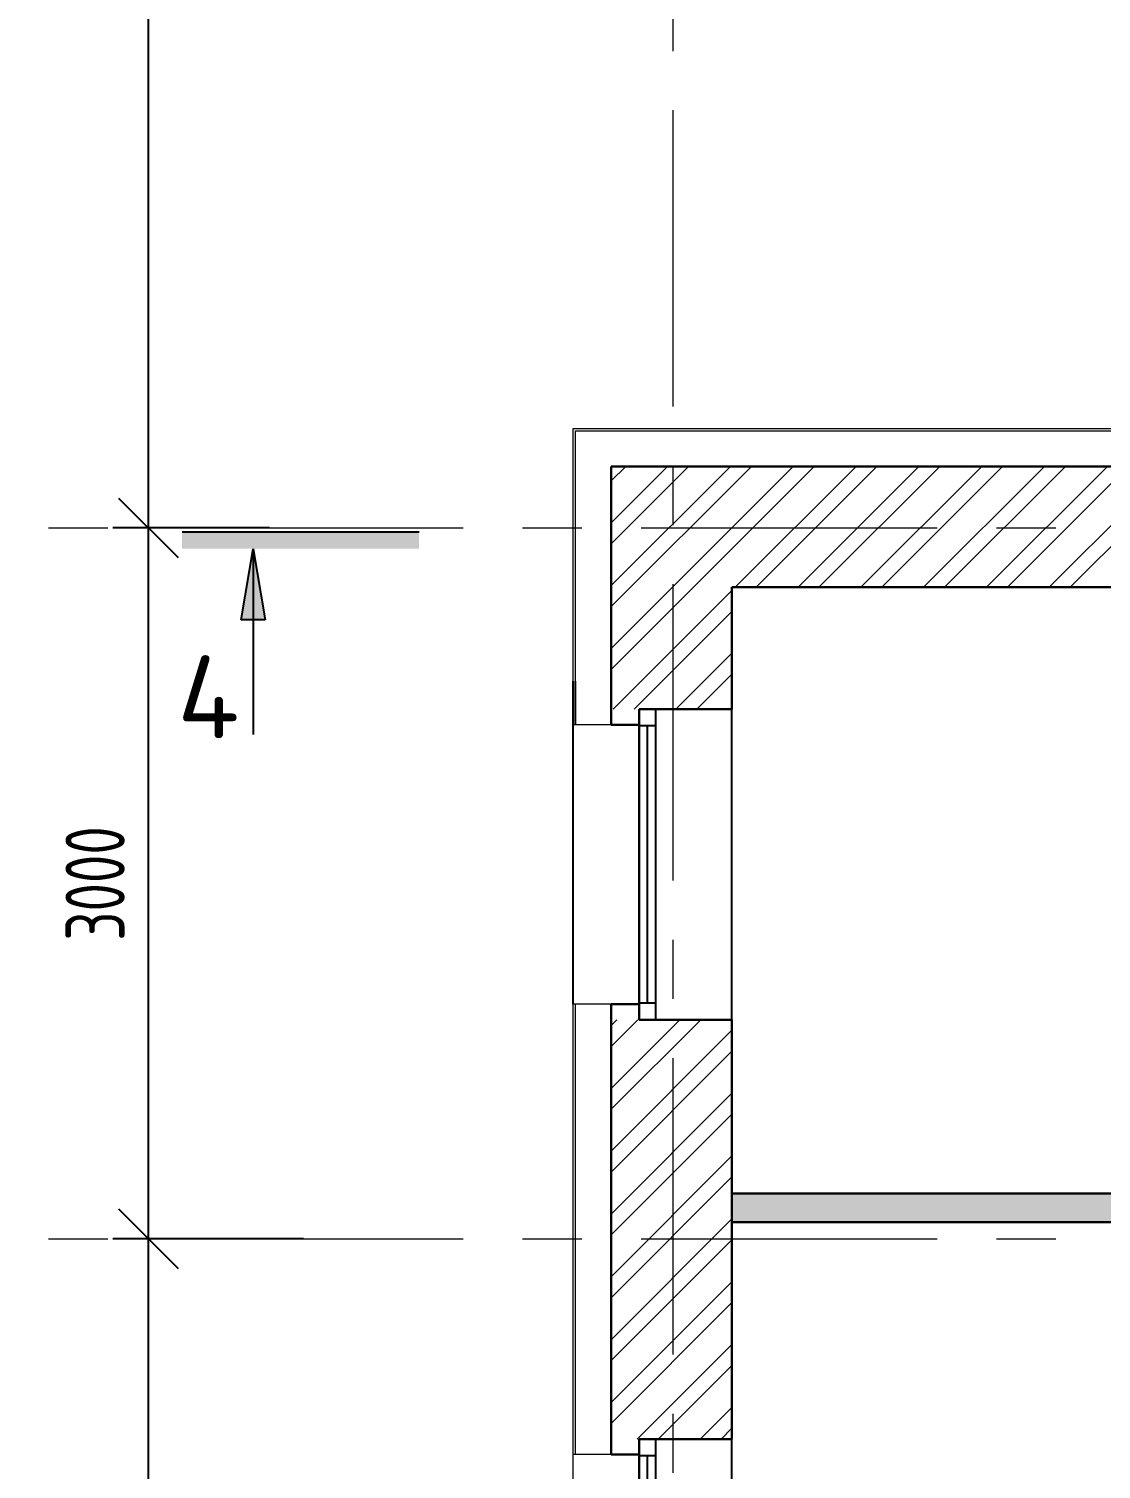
# Model space of a CAD drawing. Header units: millimetres. Extents: x -360149 to 682031, y -35655 to 209517.
# Drawn here: x -220951 to -216426, y 114629 to 120707 of the extents above; entities that cross this region are included whole.
import ezdxf
from ezdxf import colors
from ezdxf.entities.mleader import LeaderData, LeaderLine
from ezdxf.math import Vec2, Vec3

# ---------------------------------------------------------------- set-up
doc = ezdxf.new("R2010")
doc.units = ezdxf.units.MM
doc.header["$MEASUREMENT"] = 0
doc.header["$PDMODE"] = 3
doc.header["$PDSIZE"] = -4
doc.linetypes.add('CENTER', pattern=[2, 1.25, -0.25, 0.25, -0.25])
doc.layers.get('0').update_dxf_attribs({"color": 250, "lineweight": 9})
doc.layers.get('Defpoints').update_dxf_attribs({"color": 6})
for name, color, linetype, lineweight in [('_АР ТЕКСТ', 250, 'Continuous', 25), ('АР_Навесной фасад', 147, 'Continuous', 5), ('АР_Оси', 195, 'Continuous', 9), ('АР_Оси размеры', 164, 'Continuous', 9), ('АР_Отметки', 250, 'Continuous', 15), ('АР_Перегородки газоблок', 165, 'Continuous', 30), ('АР_Перегородки газоблок_Штрих', 165, 'Continuous', 5), ('АР_Разрезы', 175, 'Continuous', 9), ('АР_Сущ Несущая стена', 216, 'Continuous', 30), ('АР_Штриховка кирпич', 250, 'Continuous', 9)]:
    doc.layers.add(name, color=color, linetype=linetype, lineweight=lineweight)
doc.layers.add('АР_новое окно', color=155, linetype='Continuous')
doc.layers.add('Тонкая', color=7, linetype='Continuous')
doc.styles.add('ISOCPEUR', font='isocpeur.ttf', dxfattribs={"width": 0.7})
doc.styles.add('METRO-STYLE', font='isocpeur.ttf', dxfattribs={"width": 0.9, "oblique": 15})
doc.styles.add('ГОСТ 2.304', font='isocpeur.ttf', dxfattribs={"width": 0.7})
doc.dimstyles.new('СПДС', dxfattribs={"dimscale": 100, "dimtxt": 2.5, "dimasz": 2.5, "dimexe": 1.5, "dimexo": 0, "dimgap": 1, "dimtad": 1, "dimdec": 0, "dimrnd": 1, "dimtxsty": 'ГОСТ 2.304', "dimblk": 'OBLIQUE', "dimcen": 2.5, "dimdle": 1.5, "dimadec": 0, "dimazin": 2, "dimtfac": 0.75, "dimtdec": 0, "dimtmove": 1, "dimatfit": 3, "dimfxl": 1, "dimtolj": 1, "dimarcsym": 1})
pattern_1 = [(45, (-1163480.52, 164822.8), (-132.58252, 132.58252), []), (45, (-1163392.13, 164822.8), (-132.58252, 132.58252), [])]

# ---------------------------------------------------------------- blocks, each defined once
blk = doc.blocks.new('_Oblique')
at = {"color": 0, "linetype": 'ByBlock', "lineweight": -2}
blk.add_line((-0.5, -0.5), (0.5, 0.5), dxfattribs=at)
blk = doc.blocks.new('*D687')
at = {"layer": 'Defpoints', "color": 0, "ltscale": 100, "transparency": 16777216}
for p in [(-220446.6, 115600.7), (-219935.3, 115600.7), (-219792.3, 112600.7)]:
    blk.add_point(p, dxfattribs=at)
at = {"layer": 'АР_Оси размеры', "color": 0, "lineweight": -2, "ltscale": 100, "transparency": 16777216}
for p, q in [((-220446.6, 112450.7), (-220446.6, 115750.7)), ((-219935.3, 115600.7), (-220596.6, 115600.7)), ((-219792.3, 112600.7), (-220596.6, 112600.7))]:
    blk.add_line(p, q, dxfattribs=at)
at = {"layer": 'АР_Оси размеры', "color": 0, "lineweight": -2, "ltscale": 100, "transparency": 16777216, "xscale": 250, "yscale": 250, "zscale": 250}
for p, rotation in [((-220446.6, 115600.7), 90), ((-220446.6, 112600.7), 270)]:
    blk.add_blockref('_Oblique', p, dxfattribs=dict(at, rotation=rotation))
at = {"layer": 'АР_Оси размеры', "color": 0, "ltscale": 100, "transparency": 16777216, "insert": (-220671.6, 114100.7), "char_height": 250, "attachment_point": 5, "rotation": 90, "style": 'ГОСТ 2.304'}
blk.add_mtext('\\A1;3000', dxfattribs=at)
blk = doc.blocks.new('*D688')
at = {"layer": 'Defpoints', "color": 0, "ltscale": 100, "transparency": 16777216}
for p in [(-220446.6, 118600.7), (-219935.3, 118600.7), (-219792.3, 115600.7)]:
    blk.add_point(p, dxfattribs=at)
at = {"layer": 'АР_Оси размеры', "color": 0, "lineweight": -2, "ltscale": 100, "transparency": 16777216}
for p, q in [((-220446.6, 115450.7), (-220446.6, 118750.7)), ((-219935.3, 118600.7), (-220596.6, 118600.7)), ((-219792.3, 115600.7), (-220596.6, 115600.7))]:
    blk.add_line(p, q, dxfattribs=at)
at = {"layer": 'АР_Оси размеры', "color": 0, "lineweight": -2, "ltscale": 100, "transparency": 16777216, "xscale": 250, "yscale": 250, "zscale": 250}
for p, rotation in [((-220446.6, 118600.7), 90), ((-220446.6, 115600.7), 270)]:
    blk.add_blockref('_Oblique', p, dxfattribs=dict(at, rotation=rotation))
at = {"layer": 'АР_Оси размеры', "color": 0, "ltscale": 100, "transparency": 16777216, "insert": (-220671.6, 117100.7), "char_height": 250, "attachment_point": 5, "rotation": 90, "style": 'ГОСТ 2.304'}
blk.add_mtext('\\A1;3000', dxfattribs=at)
blk = doc.blocks.new('*D689')
at = {"layer": 'Defpoints', "color": 0, "ltscale": 100, "transparency": 16777216}
for p in [(-220446.6, 124600.7), (-219787.2, 124600.7), (-219935.3, 118600.7)]:
    blk.add_point(p, dxfattribs=at)
at = {"layer": 'АР_Оси размеры', "color": 0, "lineweight": -2, "ltscale": 100, "transparency": 16777216}
for p, q in [((-220446.6, 118450.7), (-220446.6, 124750.7)), ((-219787.2, 124600.7), (-220596.6, 124600.7)), ((-219935.3, 118600.7), (-220596.6, 118600.7))]:
    blk.add_line(p, q, dxfattribs=at)
at = {"layer": 'АР_Оси размеры', "color": 0, "lineweight": -2, "ltscale": 100, "transparency": 16777216, "xscale": 250, "yscale": 250, "zscale": 250}
for p, rotation in [((-220446.6, 124600.7), 90), ((-220446.6, 118600.7), 270)]:
    blk.add_blockref('_Oblique', p, dxfattribs=dict(at, rotation=rotation))
at = {"layer": 'АР_Оси размеры', "color": 0, "ltscale": 100, "transparency": 16777216, "insert": (-220671.6, 121600.7), "char_height": 250, "attachment_point": 5, "rotation": 90, "style": 'ГОСТ 2.304'}
blk.add_mtext('\\A1;6000', dxfattribs=at)
blk = doc.blocks.new('*U157')
at = {"layer": 'АР_новое окно', "lineweight": 20}
for p, q in [((0, 1310), (-70, 1310)), ((0, 0), (-70, 0))]:
    blk.add_line(p, q, dxfattribs=at)
at = {"layer": 'АР_новое окно'}
for p, q in [((-70, 1310), (-70, 0)), ((-70, 0), (-70, 1310)), ((0, 1310), (0, 0)), ((0, 1240), (-70, 1240)), ((-35, 1240), (-35, 70)), ((0, 70), (-70, 70))]:
    blk.add_line(p, q, dxfattribs=at)
blk = doc.blocks.new('A$C60573c2e')
at = {"layer": 'АР_Разрезы', "ltscale": 100}
h = blk.add_hatch(color=5, dxfattribs=at)
h.dxf.hatch_style = 1
h.paths.add_polyline_path([(-689.5, -12468.7), (-689.5, -12398.7), (-1689.5, -12398.7), (-1689.5, -12468.7)])
h.paths.add_polyline_path([(-1339.2, -12769.1), (-1389.5, -12468.7), (-1389.5, -12769.1)])
h.paths.add_polyline_path([(-1389.5, -12769.1), (-1389.5, -12468.7), (-1439.8, -12769.1)])
at = {"layer": 'АР_Разрезы', "color": 5, "lineweight": 25, "ltscale": 100}
for p, q in [((-689.5, -12398.7, -2792.4), (-1689.5, -12398.7, -2792.4)), ((-1439.8, -12769.1, -2792.4), (-1389.5, -12468.7, -2792.4)), ((-1389.5, -12468.7, -2792.4), (-1339.2, -12769.1, -2792.4)), ((-1339.2, -12769.1, -2792.4), (-1439.8, -12769.1, -2792.4))]:
    blk.add_line(p, q, dxfattribs=at)
at = {"layer": 'АР_Разрезы', "color": 5, "lineweight": 25, "ltscale": 100, "elevation": -2792.4}
blk.add_lwpolyline([(-1389.5, -12468.7), (-1389.5, -13252.4)], dxfattribs=at)
at = {"layer": 'АР_Разрезы', "color": 5, "lineweight": 25, "ltscale": 100, "insert": (-1710.3, -12918.7, -2792.4), "char_height": 350, "width": 583.333, "attachment_point": 1, "style": 'METRO-STYLE'}
blk.add_mtext('{\\Q0;\\W1;4}', dxfattribs=at)
blk = doc.blocks.new('_DotSmall')
at = {"color": 0, "linetype": 'ByBlock', "const_width": 0.5}
blk.add_lwpolyline([(-0.0625, 0, 1), (0.0625, 0, 1)], format="xyb", close=True, dxfattribs=at)

msp = doc.modelspace()

# ---------------------------------------------------------------- hatches: boundary and pattern name
at = {"layer": 'АР_Перегородки газоблок_Штрих', "ltscale": 100}
h = msp.add_hatch(dxfattribs=at)
h.set_pattern_fill('AR-CONC', color=256, scale=30)
h.set_pattern_definition([(50, (0, 0), (215.17805, -18.82564), [22.5, -247.5]), (355, (0, 0), (-41.6254, 225.65764), [18, -198]), (100.45144, (17.93, -1.57), (173.55265, 206.832), [19.12206, -210.34263]), (46.1842, (0, 60), (320.1724, -49.65578), [33.75, -371.25]), (96.63564, (26.68, 55.86), (280.3986, 292.23558), [28.6831, -315.51413]), (351.18416, (0, 60), (280.3986, 292.2356), [27, -297]), (21, (30, 45), (179.07212, -120.78567), [22.5, -247.5]), (326, (30, 45), (72.9946, 217.54501), [18, -198]), (71.45144, (44.92, 34.93), (252.06671, 96.75935), [19.12206, -210.34263]), (37.5, (0, 0), (3.647957, 99.868156), [0, -195.6, 0, -201, 0, -198.75]), (7.5, (0, 0), (78.92086, 118.323514), [0, -114.6, 0, -191.1, 0, -75.75]), (327.5, (-66.9, 0), (160.14673, -6.766462), [0, -75, 0, -234, 0, -310.5]), (317.5, (-96.9, 0), (174.95585, 30.031495), [0, -97.5, 0, -155.4, 0, -220.5])])
h.paths.add_polyline_path([(-212900.82, 116002.26), (-212785.35, 116002.26), (-212785.35, 116122.26), (-213020.82, 116122.26), (-213020.82, 115791.95), (-217983.92, 115791.92), (-217983.92, 115671.92), (-212900.82, 115671.95)])
at = {"layer": 'АР_Штриховка кирпич', "ltscale": 100}
h = msp.add_hatch(dxfattribs=at)
h.set_pattern_fill('ANSI32', color=256, scale=500)
h.set_pattern_definition(pattern_1)
h.paths.add_polyline_path([(-214333.92, 118860.82), (-214417.22, 118860.68), (-214417.22, 119160.68), (-214984.14, 119160.68), (-214984.14, 118860.68), (-218493.92, 118860.82), (-218493.92, 117835.68), (-217983.92, 117835.68), (-217983.92, 118350.68), (-214333.92, 118350.54)])
h = msp.add_hatch(dxfattribs=at)
h.set_pattern_fill('ANSI32', color=256, scale=500)
h.set_pattern_definition(pattern_1)
h.paths.add_polyline_path([(-217983.92, 116525.68), (-218493.92, 116525.68), (-218493.92, 114755.68), (-217983.92, 114755.68)])

# ---------------------------------------------------------------- linework, layer by layer
at = {"layer": 'АР_Навесной фасад', "ltscale": 100}
for p, q in [((-218653.92, 119020.68), (-215144.14, 119020.68)), ((-218653.92, 117911.41), (-218653.92, 119020.68)), ((-218643.92, 119010.68), (-215134.14, 119010.68)), ((-218643.92, 117911.41), (-218643.92, 119010.68)), ((-218653.92, 108520.68), (-218653.92, 116590.68)), ((-218643.92, 114690.68), (-218643.92, 116590.68))]:
    msp.add_line(p, q, dxfattribs=at)
at = {"layer": 'АР_Навесной фасад', "color": 18, "ltscale": 100, "true_color": 0x000000}
for points in [[(-218493.59, 117770.68), (-218653.92, 117770.68)], [(-218493.92, 116590.68), (-218653.92, 116590.68)], [(-218493.92, 114690.68), (-218653.92, 114690.68)]]:
    msp.add_lwpolyline(points, dxfattribs=at)
at = {"layer": 'АР_новое окно'}
for p, q in [((-218653.92, 116590.68), (-218653.92, 117954.07)), ((-217983.92, 116525.68), (-217983.92, 117835.68)), ((-217983.92, 113445.68), (-217983.92, 114755.68))]:
    msp.add_line(p, q, dxfattribs=at)
at = {"layer": 'АР_новое окно', "ltscale": 100}
msp.add_line((-218643.92, 117770.68), (-218643.92, 117954.07), dxfattribs=at)
at = {"layer": 'АР_Оси', "linetype": 'CENTER', "ltscale": 1000}
for p, q in [((-218233.92, 134363.15), (-218233.92, 78630.8)), ((-224367.61, 118600.68), (-141189.21, 118600.68)), ((-224367.61, 115600.68), (-141189.21, 115600.68))]:
    msp.add_line(p, q, dxfattribs=at)
at = {"layer": 'АР_Перегородки газоблок', "ltscale": 100}
for p, q in [((-217983.92, 115791.92), (-213020.82, 115791.95)), ((-217983.91, 115671.92), (-212900.82, 115671.95))]:
    msp.add_line(p, q, dxfattribs=at)
at = {"layer": 'АР_Сущ Несущая стена', "ltscale": 100}
for p, q in [((-218493.92, 117770.68), (-218493.92, 118860.68)), ((-218493.92, 118860.68), (-214984.14, 118860.68)), ((-217983.92, 117835.68), (-217983.92, 118350.68)), ((-217983.92, 118350.68), (-214333.92, 118350.68)), ((-218375, 117835.68), (-217983.92, 117835.68)), ((-218375, 117770.68), (-218375, 117835.68)), ((-218375, 117770.68), (-218493.92, 117770.68)), ((-218493.92, 114690.68), (-218493.92, 116590.68)), ((-218375, 116590.68), (-218493.92, 116590.68)), ((-218375, 116525.68), (-218375, 116590.68)), ((-218375, 116525.68), (-217983.92, 116525.68)), ((-217983.92, 114755.68), (-217983.92, 116525.68)), ((-218375, 114755.68), (-217983.92, 114755.68)), ((-218375, 114690.68), (-218375, 114755.68)), ((-218375, 114690.68), (-218493.92, 114690.68))]:
    msp.add_line(p, q, dxfattribs=at)

# ---------------------------------------------------------------- block references
at = {"layer": 'АР_новое окно', "xscale": -1, "rotation": 180}
for p in [(-218305, 117835.68), (-218305, 114755.68)]:
    msp.add_blockref('*U157', p, dxfattribs=at)
at = {"layer": 'Тонкая', "color": 31, "ltscale": 100, "true_color": 0xfecc66}
msp.add_blockref('A$C60573c2e', (-218614.94, 130981.81), dxfattribs=at)

# ---------------------------------------------------------------- dimensions: what is measured, and where the dimension line sits
at = {"layer": 'АР_Оси размеры', "ltscale": 100}
for base, p1, p2, picture, middle in [((-220446.6, 124600.68), (-219935.33, 118600.68), (-219787.16, 124600.68), '*D689', (-220671.6, 121600.68)), ((-220446.6, 118600.68), (-219792.33, 115600.68), (-219935.33, 118600.68), '*D688', (-220671.6, 117100.68)), ((-220446.6, 115600.68), (-219792.33, 112600.68), (-219935.33, 115600.68), '*D687', (-220671.6, 114100.68))]:
    dim = msp.add_linear_dim(base=base, p1=p1, p2=p2, angle=90, dimstyle='СПДС', dxfattribs=at)
    dim.commit()
    dim.dimension.update_dxf_attribs({"geometry": picture, "text_midpoint": middle})

# ---------------------------------------------------------------- leaders
at = {"layer": '_АР ТЕКСТ'}
ml = msp.add_multileader_mtext('Standard', dxfattribs=at)
ml.set_content('{\\W0.8;-2,550}', color=256, style='ISOCPEUR')
ml.set_leader_properties(color=256, linetype='Continuous', lineweight=-1)
ml.set_arrow_properties(name='DOTSMALL')
ml.build(insert=Vec2(0, 0))
ml.multileader.update_dxf_attribs({"has_text_frame": 1, "text_left_attachment_type": 4, "text_right_attachment_type": 4, "dogleg_length": 100, "arrow_head_size": 180})
ctx = ml.context
ctx.base_point, ctx.char_height, ctx.arrow_head_size, ctx.landing_gap_size, ctx.plane_origin = Vec3(-302775.82, 123943.26, -1.96), 250, 180, 50, Vec3(-302295.49, 121699.25, -1.96)
ctx.left_attachment, ctx.right_attachment = 4, 4
notes = []
notes.append((ctx, [(0, (0, 0, 0), (0, 0), (1, 0), 1, [])]))
ctx.mtext.insert, ctx.mtext.width, ctx.mtext.defined_height, ctx.mtext.line_spacing_style, ctx.mtext.flow_direction = Vec3(-302725.82, 124276.6, -1.96), 801.0864, 330.71, 2, 5
ml = msp.add_multileader_mtext('Standard', dxfattribs=at)
ml.set_content('{\\W0.8;-2,550}', color=256, style='ISOCPEUR')
ml.set_leader_properties(color=256, linetype='Continuous', lineweight=-1)
ml.set_arrow_properties(name='DOTSMALL')
ml.build(insert=Vec2(0, 0))
ml.multileader.update_dxf_attribs({"has_text_frame": 1, "text_left_attachment_type": 4, "text_right_attachment_type": 4, "dogleg_length": 100, "arrow_head_size": 180})
ctx = ml.context
ctx.base_point, ctx.char_height, ctx.arrow_head_size, ctx.landing_gap_size, ctx.plane_origin = Vec3(-314736.01, 120073.28, -1.96), 250, 180, 50, Vec3(-314255.68, 117829.26, -1.96)
ctx.left_attachment, ctx.right_attachment = 4, 4
notes.append((ctx, [(0, (0, 0, 0), (0, 0), (1, 0), 1, [])]))
ctx.mtext.insert, ctx.mtext.width, ctx.mtext.defined_height, ctx.mtext.line_spacing_style, ctx.mtext.flow_direction = Vec3(-314686.01, 120406.61, -1.96), 801.0864, 330.71, 2, 5
at = {"layer": 'АР_Отметки'}
ml = msp.add_multileader_mtext('Standard', dxfattribs=at)
ml.set_content('{\\W0.8;-2,250}', color=256, style='ISOCPEUR')
ml.set_leader_properties(color=256, linetype='Continuous', lineweight=-1)
ml.set_arrow_properties(name='DOTSMALL')
ml.build(insert=Vec2(0, 0))
ml.multileader.update_dxf_attribs({"has_text_frame": 1, "text_left_attachment_type": 4, "text_right_attachment_type": 4, "dogleg_length": 100, "arrow_head_size": 180})
ctx = ml.context
ctx.base_point, ctx.char_height, ctx.arrow_head_size, ctx.landing_gap_size, ctx.plane_origin = Vec3(-297233.62, 128352.86), 250, 180, 50, Vec3(-296855.54, 126878.84)
ctx.left_attachment, ctx.right_attachment = 4, 4
notes.append((ctx, [(0, (0, 0, 0), (0, 0), (1, 0), 1, [])]))
ctx.mtext.insert, ctx.mtext.width, ctx.mtext.defined_height, ctx.mtext.line_spacing_style, ctx.mtext.flow_direction = Vec3(-297183.62, 128686.19), 769.989, 343.89, 2, 5
ml = msp.add_multileader_mtext('Standard', dxfattribs=at)
ml.set_content('{\\W0.8;-2,250}', color=256, style='ISOCPEUR')
ml.set_leader_properties(color=256, linetype='Continuous', lineweight=-1)
ml.set_arrow_properties(name='DOTSMALL')
ml.build(insert=Vec2(0, 0))
ml.multileader.update_dxf_attribs({"has_text_frame": 1, "text_left_attachment_type": 4, "text_right_attachment_type": 4, "dogleg_length": 100, "arrow_head_size": 180})
ctx = ml.context
ctx.base_point, ctx.char_height, ctx.arrow_head_size, ctx.landing_gap_size, ctx.plane_origin = Vec3(-298305.8, 120267.04, 0), 250, 180, 50, Vec3(-302964.31, 116414.73, 0)
ctx.left_attachment, ctx.right_attachment = 4, 4
notes.append((ctx, [(0, (0, 0, 0), (0, 0), (1, 0), 1, [])]))
ctx.mtext.insert, ctx.mtext.width, ctx.mtext.defined_height, ctx.mtext.line_spacing_style, ctx.mtext.flow_direction = Vec3(-298255.8, 120600.38, 0), 769.989, 343.89, 2, 5
ml = msp.add_multileader_mtext('Standard', dxfattribs=at)
ml.set_content('{\\W0.8;-2,250}', color=256, style='ISOCPEUR')
ml.set_leader_properties(color=256, linetype='Continuous', lineweight=-1)
ml.set_arrow_properties(name='DOTSMALL')
ml.build(insert=Vec2(0, 0))
ml.multileader.update_dxf_attribs({"has_text_frame": 1, "text_left_attachment_type": 4, "text_right_attachment_type": 4, "dogleg_length": 100, "arrow_head_size": 180})
ctx = ml.context
ctx.base_point, ctx.char_height, ctx.arrow_head_size, ctx.landing_gap_size, ctx.plane_origin = Vec3(-336127.5, 116985.86, 0), 250, 180, 50, Vec3(-337173.96, 115928.76, 0)
ctx.left_attachment, ctx.right_attachment = 4, 4
notes.append((ctx, [(0, (0, 0, 0), (0, 0), (1, 0), 1, [])]))
ctx.mtext.insert, ctx.mtext.width, ctx.mtext.defined_height, ctx.mtext.line_spacing_style, ctx.mtext.flow_direction = Vec3(-336077.5, 117319.19, 0), 769.989, 343.89, 2, 5
for ctx, leaders in notes:
    for number, flags, end, landing, length, lines in leaders:
        leader = LeaderData()
        leader.index, (leader.has_last_leader_line, leader.has_dogleg_vector, leader.attachment_direction) = number, flags
        leader.last_leader_point, leader.dogleg_vector, leader.dogleg_length = Vec3(end), Vec3(landing), length
        for number, points, colour, breaks in lines:
            line = LeaderLine()
            line.index, line.vertices, line.color, line.breaks = number, Vec3.list(points), colors.encode_raw_color(colour), breaks
            leader.lines.append(line)
        ctx.leaders.append(leader)

doc.saveas('drawing.dxf')
